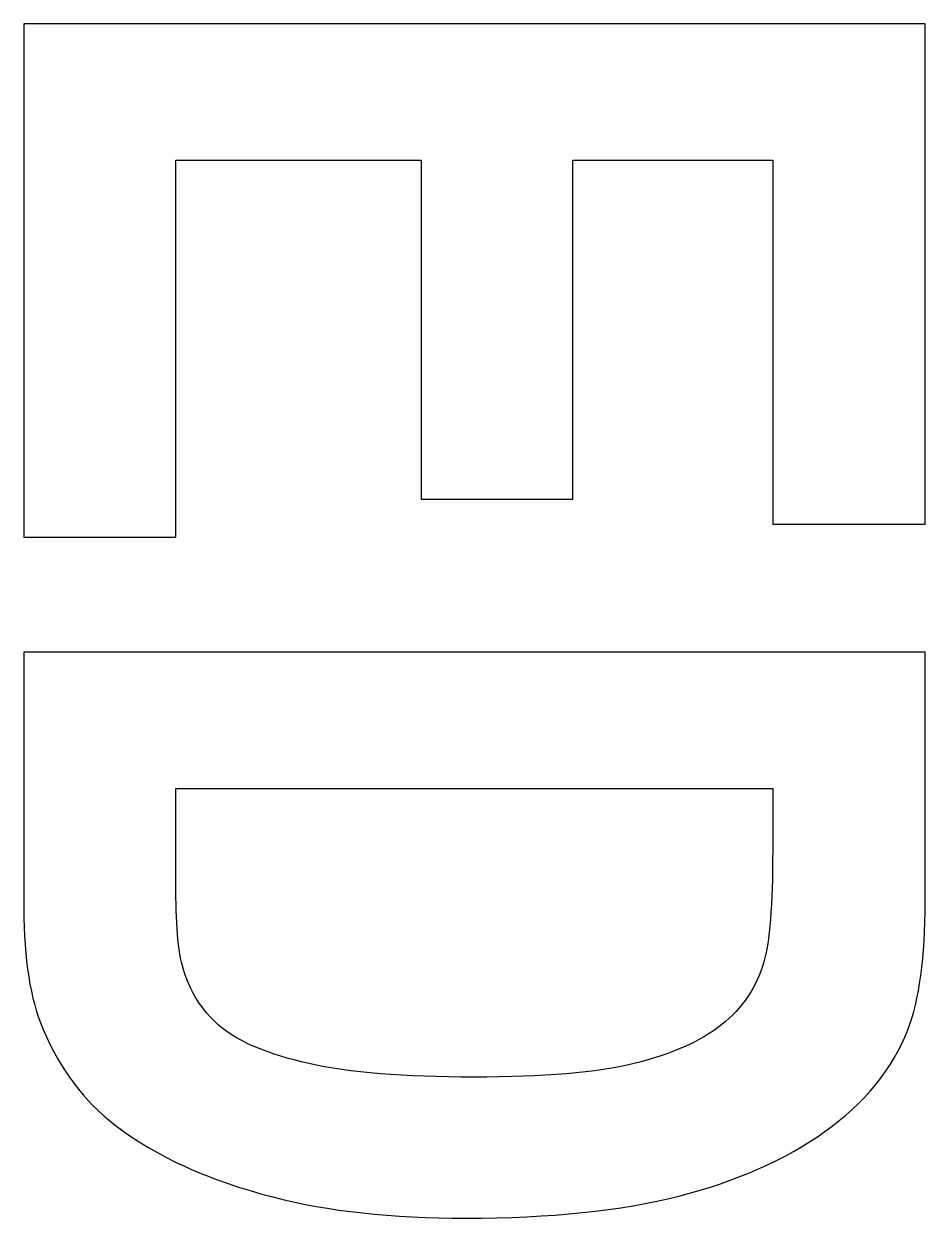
# Model space of a CAD drawing. Header units: centimetres. Extents: x -12.1 to 12.1, y -5 to 6.2.
# Drawn here: x -2.4151 to -2.255, y 4.0248 to 4.2371 of the extents above; entities that cross this region are included whole.
import ezdxf

# ---------------------------------------------------------------- set-up
doc = ezdxf.new("R2010")
doc.units = ezdxf.units.CM
doc.header["$MEASUREMENT"] = 0
doc.layers.add('Layer 1', color=7, linetype='Continuous')

msp = doc.modelspace()

# ---------------------------------------------------------------- linework, layer by layer
at = {"layer": 'Layer 1', "color": 250}
for points, knots in [([(-2.41512, 4.23712), (-2.41512, 4.23712), (-2.25502, 4.23712), (-2.25502, 4.23712), (-2.25502, 4.23712), (-2.25502, 4.23712), (-2.25502, 4.14817), (-2.25502, 4.14817), (-2.25502, 4.14817), (-2.25502, 4.14817), (-2.2821, 4.14817), (-2.2821, 4.14817), (-2.2821, 4.14817), (-2.2821, 4.14817), (-2.2821, 4.21289), (-2.2821, 4.21289), (-2.2821, 4.21289), (-2.2821, 4.21289), (-2.3176, 4.21289), (-2.3176, 4.21289), (-2.3176, 4.21289), (-2.3176, 4.21289), (-2.3176, 4.15265), (-2.3176, 4.15265), (-2.3176, 4.15265), (-2.3176, 4.15265), (-2.34456, 4.15265), (-2.34456, 4.15265), (-2.34456, 4.15265), (-2.34456, 4.15265), (-2.34456, 4.21289), (-2.34456, 4.21289), (-2.34456, 4.21289), (-2.34456, 4.21289), (-2.38812, 4.21289), (-2.38812, 4.21289), (-2.38812, 4.21289), (-2.38812, 4.21289), (-2.38812, 4.14586), (-2.38812, 4.14586), (-2.38812, 4.14586), (-2.38812, 4.14586), (-2.41512, 4.14586), (-2.41512, 4.14586), (-2.41512, 4.14586), (-2.41512, 4.14586), (-2.41512, 4.23712), (-2.41512, 4.23712)], [0, 0, 0, 0, 0.076923, 0.076923, 0.076923, 0.076923, 0.153846, 0.153846, 0.153846, 0.153846, 0.230769, 0.230769, 0.230769, 0.230769, 0.307692, 0.307692, 0.307692, 0.307692, 0.384615, 0.384615, 0.384615, 0.384615, 0.461538, 0.461538, 0.461538, 0.461538, 0.538462, 0.538462, 0.538462, 0.538462, 0.615385, 0.615385, 0.615385, 0.615385, 0.692308, 0.692308, 0.692308, 0.692308, 0.769231, 0.769231, 0.769231, 0.769231, 0.846154, 0.846154, 0.846154, 0.846154, 1, 1, 1, 1]), ([(-2.25502, 4.12542), (-2.25502, 4.12542), (-2.25502, 4.08116), (-2.25502, 4.08116), (-2.25502, 4.08116), (-2.25502, 4.07117), (-2.25604, 4.06357), (-2.25808, 4.05833), (-2.25808, 4.05833), (-2.26085, 4.05129), (-2.26577, 4.04526), (-2.27281, 4.04025), (-2.27281, 4.04025), (-2.27989, 4.03521), (-2.28853, 4.03139), (-2.29876, 4.02878), (-2.29876, 4.02878), (-2.30898, 4.02615), (-2.32162, 4.02485), (-2.33658, 4.02485), (-2.33658, 4.02485), (-2.34977, 4.02485), (-2.36113, 4.02607), (-2.37068, 4.02855), (-2.37068, 4.02855), (-2.3823, 4.03154), (-2.39174, 4.03583), (-2.39893, 4.04138), (-2.39893, 4.04138), (-2.4044, 4.04561), (-2.40866, 4.05129), (-2.41171, 4.05839), (-2.41171, 4.05839), (-2.41398, 4.06375), (-2.41512, 4.07091), (-2.41512, 4.07985), (-2.41512, 4.07985), (-2.41512, 4.07985), (-2.41512, 4.12542), (-2.41512, 4.12542), (-2.41512, 4.12542), (-2.41512, 4.12542), (-2.25502, 4.12542), (-2.25502, 4.12542)], [0, 0, 0, 0, 0.083333, 0.083333, 0.083333, 0.083333, 0.166667, 0.166667, 0.166667, 0.166667, 0.25, 0.25, 0.25, 0.25, 0.333333, 0.333333, 0.333333, 0.333333, 0.416667, 0.416667, 0.416667, 0.416667, 0.5, 0.5, 0.5, 0.5, 0.583333, 0.583333, 0.583333, 0.583333, 0.666667, 0.666667, 0.666667, 0.666667, 0.75, 0.75, 0.75, 0.75, 0.833333, 0.833333, 0.833333, 0.833333, 1, 1, 1, 1]), ([(-2.2821, 4.10122), (-2.2821, 4.10122), (-2.38812, 4.10122), (-2.38812, 4.10122), (-2.38812, 4.10122), (-2.38812, 4.10122), (-2.38812, 4.08311), (-2.38812, 4.08311), (-2.38812, 4.08311), (-2.38812, 4.07635), (-2.38763, 4.07149), (-2.38661, 4.06846), (-2.38661, 4.06846), (-2.3853, 4.06453), (-2.38309, 4.06127), (-2.37994, 4.05868), (-2.37994, 4.05868), (-2.37683, 4.05612), (-2.37167, 4.05396), (-2.36451, 4.05233), (-2.36451, 4.05233), (-2.35732, 4.0507), (-2.34754, 4.04992), (-2.33519, 4.04992), (-2.33519, 4.04992), (-2.32278, 4.04992), (-2.31332, 4.0507), (-2.30668, 4.05233), (-2.30668, 4.05233), (-2.30004, 4.05396), (-2.29488, 4.0563), (-2.29116, 4.05924), (-2.29116, 4.05924), (-2.28746, 4.06215), (-2.28496, 4.0659), (-2.28365, 4.07042), (-2.28365, 4.07042), (-2.28262, 4.07382), (-2.2821, 4.08043), (-2.2821, 4.09034), (-2.2821, 4.09034), (-2.2821, 4.09034), (-2.2821, 4.10122), (-2.2821, 4.10122)], [0, 0, 0, 0, 0.083333, 0.083333, 0.083333, 0.083333, 0.166667, 0.166667, 0.166667, 0.166667, 0.25, 0.25, 0.25, 0.25, 0.333333, 0.333333, 0.333333, 0.333333, 0.416667, 0.416667, 0.416667, 0.416667, 0.5, 0.5, 0.5, 0.5, 0.583333, 0.583333, 0.583333, 0.583333, 0.666667, 0.666667, 0.666667, 0.666667, 0.75, 0.75, 0.75, 0.75, 0.833333, 0.833333, 0.833333, 0.833333, 1, 1, 1, 1])]:
    msp.add_open_spline(points, degree=3, knots=knots, dxfattribs=at)

doc.saveas('drawing.dxf')
